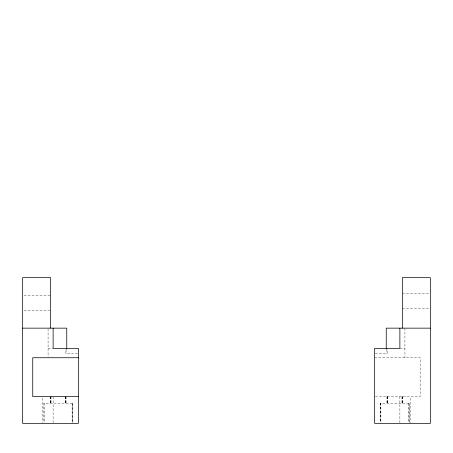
<?xml version="1.0" encoding="UTF-8"?>
<svg xmlns="http://www.w3.org/2000/svg" width="453" height="453" viewBox="0 0 453 453"><rect width="100%" height="100%" fill="white"/><g stroke="black" fill="none" stroke-linecap="round" stroke-linejoin="round"><path stroke-width="0.34" stroke-dasharray="2.27 1.7" d="M402.4 293.533L428.951 293.533M24.049 295.339L50.6 295.339M402.4 308.68L428.951 308.68M24.049 310.481L49.904 310.481M48.08 348.34L53.126 348.34M399.874 348.34L404.92 348.34M77.684 353.391L65.747 353.391L65.747 349.184M375.316 353.391L387.253 353.391L387.253 349.184M374.637 357.74L420.254 357.74L420.254 396.607L374.637 396.607M410.158 398.119L410.158 422.66M409.15 422.666L409.144 403.17L380.497 403.17L380.497 422.666M409.07 403.17L409.07 422.666M408.765 403.17L408.765 422.666M404.92 328.148L404.92 357.74M402.587 396.607L402.587 403.17M402.536 396.607L402.536 403.17M402.349 396.607L402.349 403.17M401.97 396.607L401.97 403.17M399.874 396.607L399.874 422.655M387.496 396.607L387.496 403.17M387.445 396.607L387.445 403.17M387.309 396.607L387.309 403.17M386.93 396.607L386.93 403.17M386.245 349.184L386.245 353.391M380.877 403.17L380.882 422.666M380.803 403.17L380.803 422.666M72.503 422.666L72.503 403.17L43.85 403.17L43.856 422.666M72.197 403.17L72.197 422.666M72.118 403.17L72.123 422.666M66.755 349.184L66.755 353.391M66.07 396.607L66.07 403.17M65.691 396.607L65.691 403.17M65.555 396.607L65.555 403.17M65.504 396.607L65.504 403.17M53.126 396.607L53.126 422.655M51.03 396.607L51.03 403.17M50.651 396.607L50.651 403.17M50.464 396.607L50.464 403.17M50.413 396.607L50.413 403.17M48.08 328.844L48.08 357.066M44.235 403.17L44.235 422.666M42.842 398.119L42.842 422.66"/><path stroke-width="0.68" d="M22.65 328.148L66.755 328.148L66.755 348.482M430.35 328.148L386.245 328.148L386.245 348.482M78.363 357.74L32.746 357.74L32.746 396.607L78.363 396.607M402.4 328.148L402.4 277.672L430.35 277.672L430.35 423.362L374.637 423.362L374.637 348.34L399.874 348.34L399.874 328.148M53.126 328.148L53.126 348.34L78.363 348.34L78.363 423.362L22.65 423.362L22.65 277.672L50.6 277.672L50.6 328.148"/></g></svg>
